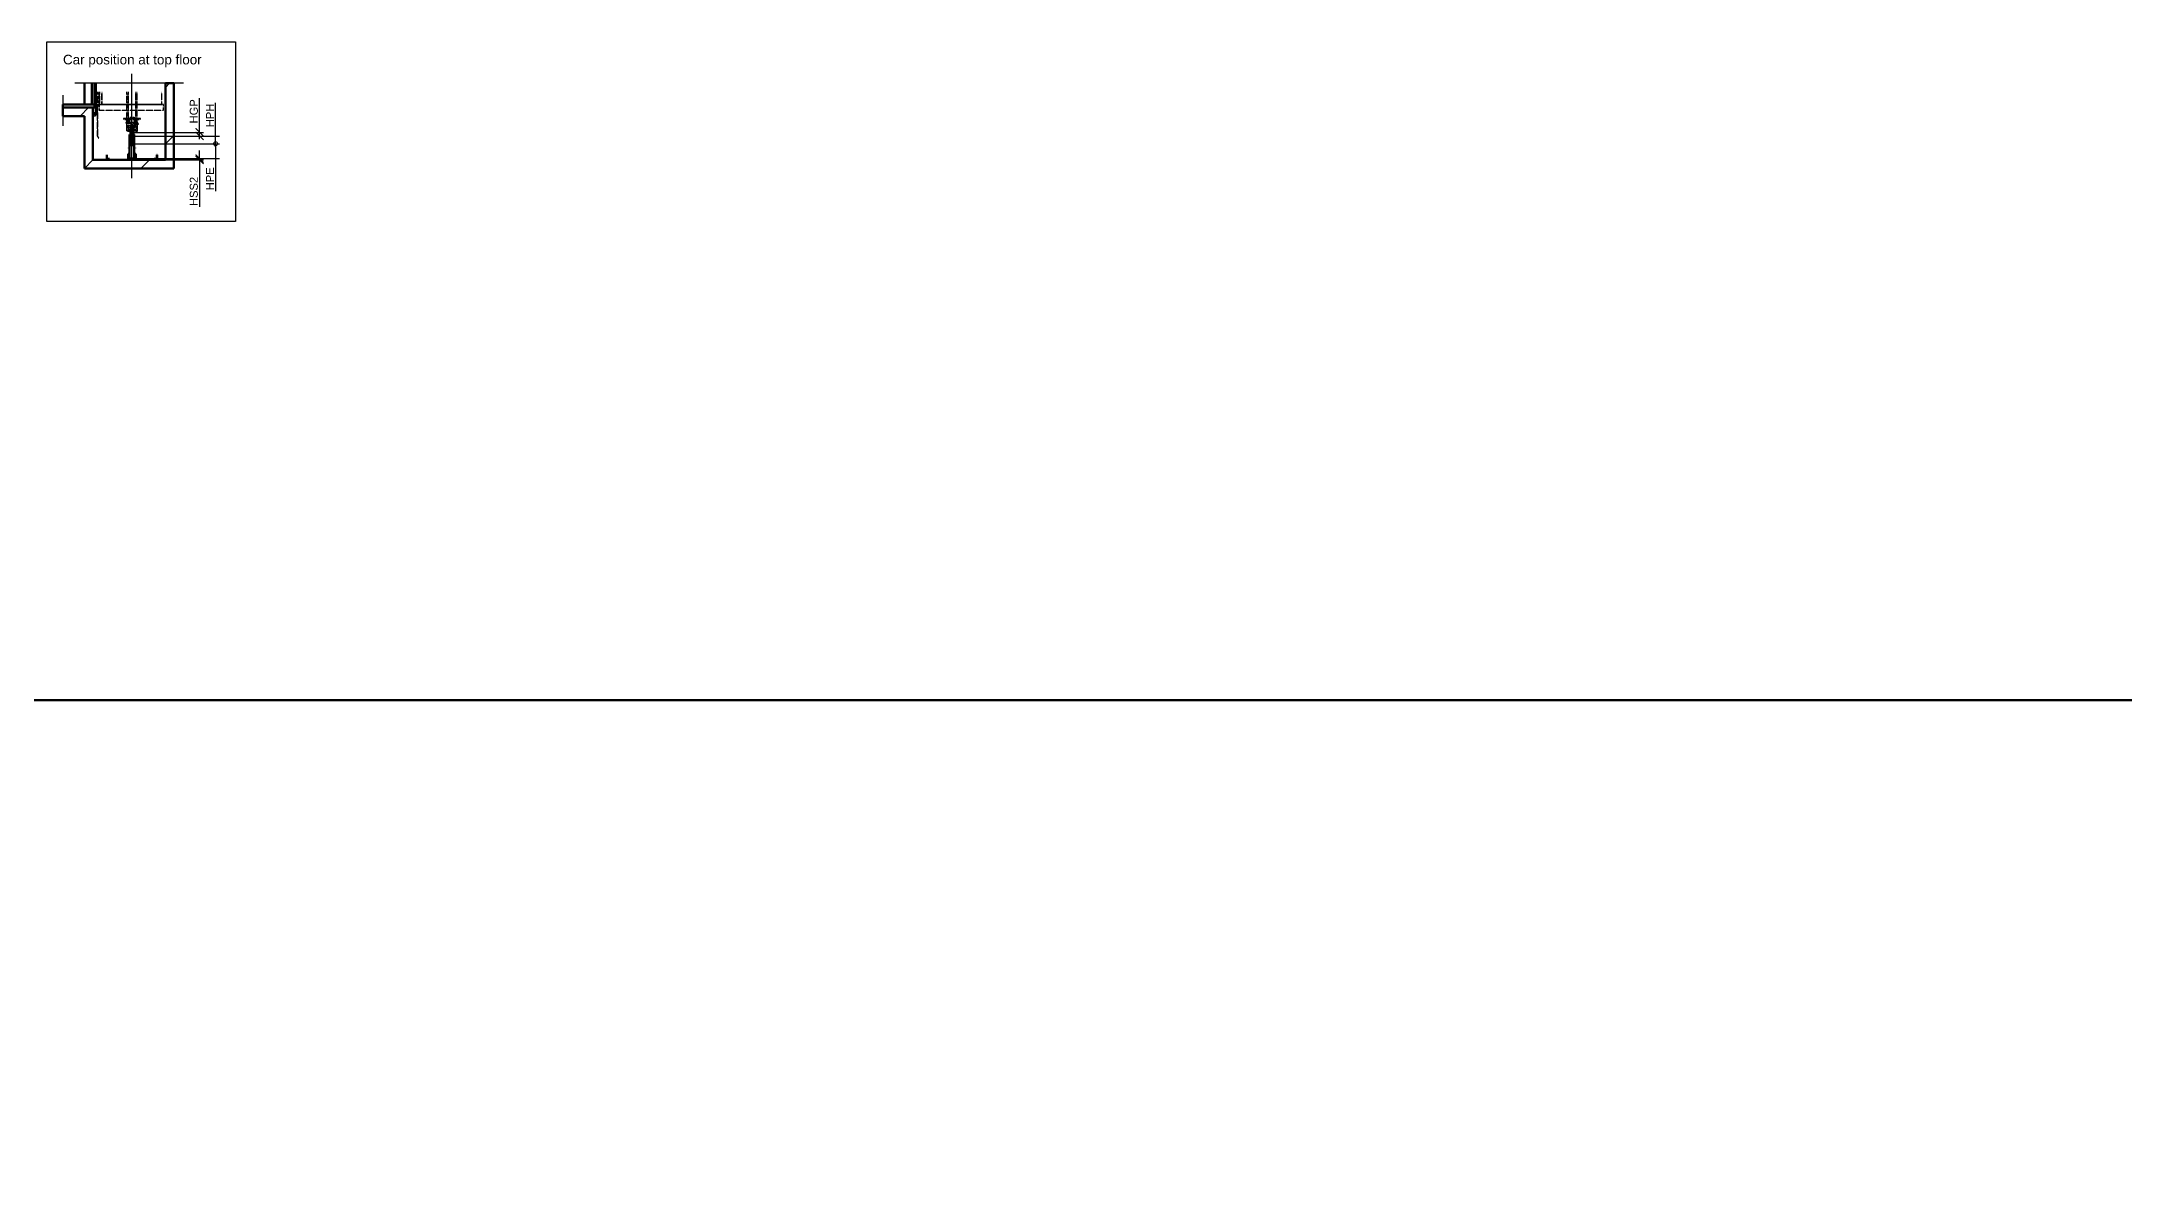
# Model space of a CAD drawing. Header units: millimetres. Extents: x -2854 to 202754, y -48725 to 27067.
# Drawn here: x 100816 to 149613, y -22409 to 3907 of the extents above; entities that cross this region are included whole.
import ezdxf

# ---------------------------------------------------------------- set-up
doc = ezdxf.new("R2010")
doc.units = ezdxf.units.MM
doc.linetypes.add('AM_ISO02W050', pattern=[7.5, 6, -1.5])
doc.linetypes.add('AM_ISO08W050', pattern=[18, 12, -1.5, 3, -1.5])
for name, color, linetype, lineweight in [('AM_0', 7, 'Continuous', 50), ('AM_8', 1, 'Continuous', 25), ('LDBuffer-AM_0', 7, 'Continuous', 50), ('LDCar-AM_0', 7, 'Continuous', 50), ('LDCar-AM_3', 6, 'AM_ISO02W050', 25), ('LDCar-AM_4', 3, 'Continuous', 25), ('LDShaft-AM_0', 7, 'Continuous', 50), ('LDShaft-AM_4', 3, 'Continuous', 25), ('LDShaft-AM_5', 3, 'Continuous', 25), ('LDShaft-AM_7', 4, 'AM_ISO08W050', 25)]:
    doc.layers.add(name, color=color, linetype=linetype, lineweight=lineweight)
doc.layers.add('AM_VIEWS', color=1, linetype='Continuous', lineweight=25, plot=False)
doc.styles.add('LD', font='ARIALUNI.ttf')
doc.dimstyles.new('LIFT', dxfattribs={"dimtxt": 2.5, "dimasz": 2.5, "dimexe": 1.25, "dimexo": 0, "dimgap": 0.5, "dimtad": 1, "dimdec": 0, "dimzin": 1, "dimdsep": 46, "dimtxsty": 'LD', "dimblk": 'ARCHTICK', "dimcen": 0, "dimdle": 1, "dimclrd": 3, "dimclre": 3, "dimclrt": 4, "dimadec": 0, "dimazin": 0, "dimtp": 0.1, "dimtm": 0.1, "dimtfac": 0.71, "dimtdec": 0, "dimtix": 1, "dimtmove": 0, "dimatfit": 3, "dimfxl": 1, "dimtolj": 1, "dimarcsym": 0})

# ---------------------------------------------------------------- blocks, each defined once
blk = doc.blocks.new('LD_20260610085845_00000231')
at = {"layer": 'LDShaft-AM_0'}
for p, q in [((-200, 1795), (-200, 1295)), ((1700, 1795), (1700, 0)), ((1900, 1795), (1700, 1795)), ((1900, 0), (1900, 1795)), ((-700, 1225), (-700, 1025)), ((-200, 1225), (-700, 1225)), ((-700, 1025), (-200, 1025)), ((0, 1225), (-200, 1225)), ((-200, 1025), (-200, -200)), ((0, 0), (0, 1225)), ((-200, -200), (0, -200)), ((1700, 0), (0, 0)), ((0, -200), (1900, -200)), ((1900, -200), (1900, 0))]:
    blk.add_line(p, q, dxfattribs=at)
blk = doc.blocks.new('LD_20260610085845_00000233')
at = {"layer": 'LDShaft-AM_4'}
blk.add_line((-700, 225), (-700, -495), dxfattribs=at)
blk = doc.blocks.new('LD_20260610085845_00000234')
at = {"layer": 'LDShaft-AM_0'}
for p, q in [((0, -22.5), (0, -151)), ((0, -151), (71, -151)), ((71, -1), (35, -1)), ((71, -5), (35, -5)), ((35, -5), (71, -5)), ((71, -5), (71, -1)), ((71, -151), (71, -5))]:
    blk.add_line(p, q, dxfattribs=at)
blk = doc.blocks.new('LD_20260610085845_00000235')
at = {"layer": 'LDCar-AM_0'}
for p, q in [((0, 500), (0, 0)), ((3, 500), (3, 0)), ((60, 0), (60, 500)), ((66, 500), (66, 5)), ((95, 5), (95, 500)), ((0, 0), (3, 0)), ((3, 0), (60, 0)), ((60, 0), (60, -48)), ((100, 0), (60, 0)), ((66, 5), (95, 5)), ((100, -48), (100, 0)), ((60, -48), (100, -48)), ((97, -210), (67, -259)), ((67, -259), (70, -261)), ((70, -261), (100, -212)), ((97, -48), (97, -210)), ((100, -48), (97, -48)), ((100, -212), (97, -210)), ((97, -210), (100, -210)), ((100, -210), (100, -48))]:
    blk.add_line(p, q, dxfattribs=at)
blk = doc.blocks.new('LD_20260610085845_00000236')
at = {"layer": 'LDShaft-AM_0'}
for p, q in [((-700, 0), (-700, -70)), ((-200, 0), (-700, 0)), ((-80, 0), (-200, 0)), ((0, 0), (-80, 0)), ((35, 0), (0, 0)), ((35, -70), (35, 0)), ((-700, -70), (-200, -70)), ((-200, -70), (-80, -70)), ((-80, -70), (0, -70)), ((0, -70), (35, -70))]:
    blk.add_line(p, q, dxfattribs=at)
blk = doc.blocks.new('LD_20260610085845_00000237')
at = {"layer": 'LDShaft-AM_7'}
blk.add_line((0, -19795), (0, -17350), dxfattribs=at)
blk = doc.blocks.new('LD_20260610085845_0000023A')
at = {"layer": 'LDBuffer-AM_0'}
for p, q in [((-56, 140), (-90, 140)), ((-90, 140), (-90, 5)), ((-90, 5), (-75, 5)), ((-75, 5), (-90, 5)), ((-90, 5), (-90, 4)), ((-56, 115), (-85, 115)), ((-85, 115), (-85, 5)), ((-75, 285), (-75, 279)), ((-56, 285), (-75, 285)), ((-75, 279), (-56, 279)), ((-75, 6), (-75, 4)), ((-17.5, 6), (-75, 6)), ((75, 6), (17.5, 6)), ((75, 285), (56, 285)), ((56, 279), (75, 279)), ((90, 140), (56, 140)), ((85, 115), (56, 115)), ((75, 279), (75, 285)), ((75, 4), (75, 6)), ((75, 5), (90, 5)), ((90, 5), (75, 5)), ((85, 5), (85, 115)), ((90, 5), (90, 140)), ((90, 4), (90, 5))]:
    blk.add_line(p, q, dxfattribs=at)
blk = doc.blocks.new('LD_20260610085845_0000023B')
at = {"layer": 'LDBuffer-AM_0'}
for p, q in [((-52, 593), (-56, 593)), ((-56, 593), (-56, 343)), ((-40, 593), (-52, 593)), ((-21, 593), (-40, 593)), ((-28, 811), (-30, 811)), ((-30, 811), (-30, 801)), ((-30, 801), (-28, 801)), ((-21, 811), (-28, 811)), ((-28, 801), (-21, 801)), ((-21, 801), (-22, 801)), ((-22, 801), (-22, 593)), ((-21, 630), (-22, 630)), ((-22, 630), (-22, 629)), ((-22, 629), (-21, 629)), ((-22, 593), (-21, 593)), ((-11, 811), (-21, 811)), ((-16, 801), (-21, 801)), ((-21, 801), (-11, 801)), ((-16, 630), (-21, 630)), ((-21, 629), (-16, 629)), ((0, 593), (-21, 593)), ((-21, 593), (-16, 593)), ((-9, 801), (-16, 801)), ((-9, 630), (-16, 630)), ((-16, 629), (-9, 629)), ((-16, 593), (-9, 593)), ((0, 811), (-11, 811)), ((-11, 801), (0, 801)), ((0, 801), (-9, 801)), ((0, 630), (-9, 630)), ((-9, 629), (0, 629)), ((-9, 593), (0, 593)), ((11, 811), (0, 811)), ((9, 801), (0, 801)), ((0, 801), (11, 801)), ((9, 630), (0, 630)), ((0, 629), (9, 629)), ((21, 593), (0, 593)), ((0, 593), (9, 593)), ((16, 801), (9, 801)), ((16, 630), (9, 630)), ((9, 629), (16, 629)), ((9, 593), (16, 593)), ((21, 811), (11, 811)), ((11, 801), (21, 801)), ((21, 801), (16, 801)), ((21, 630), (16, 630)), ((16, 629), (21, 629)), ((16, 593), (21, 593)), ((28, 811), (21, 811)), ((22, 801), (21, 801)), ((21, 801), (28, 801)), ((22, 630), (21, 630)), ((21, 629), (22, 629)), ((40, 593), (21, 593)), ((21, 593), (22, 593)), ((22, 593), (22, 801)), ((22, 629), (22, 630)), ((30, 811), (28, 811)), ((28, 801), (30, 801)), ((30, 801), (30, 811)), ((52, 593), (40, 593)), ((56, 593), (52, 593)), ((56, 343), (56, 593))]:
    blk.add_line(p, q, dxfattribs=at)
blk = doc.blocks.new('LD_20260610085845_0000023E')
at = {"layer": 'LDCar-AM_3'}
for p, q in [((-810, 0), (-810, -30)), ((-765, 0), (-810, 0)), ((-808, 300), (-808, 5)), ((-808, 300), (-808, 5)), ((-808, 5), (-768, 5)), ((-808, 5), (-768, 5)), ((-768, 5), (-768, 300)), ((-768, 5), (-768, 300)), ((-766, 300), (-766, 4)), ((-766, 300), (-766, 4)), ((-702, 4), (-766, 4)), ((-766, 4), (-766, 0)), ((-766, 4), (-762, 4)), ((-766, 4), (-700, 4)), ((-766, 0), (-702, 0)), ((741, 0), (-765, 0)), ((-765, 0), (-765, -34)), ((-765, -30), (-765, 0)), ((-762, 4), (-762, 300)), ((-762, 300), (-762, 4)), ((-762, 4), (-703, 4)), ((-703, 4), (-703, 300)), ((-702, 0), (-702, 4)), ((702, 4), (-702, 4)), ((-702, 4), (-702, 0)), ((-702, 0), (702, 0)), ((-700, 4), (-700, 300)), ((-700, 4), (700, 4)), ((-126, 300), (-126, -431)), ((-90, -431), (-90, 300)), ((-90, 300), (-90, -431)), ((90, 300), (90, -431)), ((90, -431), (90, 300)), ((126, -431), (126, 300)), ((700, 4), (700, 300)), ((702, 0), (702, 4)), ((741, -34), (741, 0)), ((-810, -30), (-810, -735)), ((-807, -30), (-810, -30)), ((-810, -30), (-765, -30)), ((-807, -735), (-807, -30)), ((-765, -34), (-765, -114)), ((-765, -114), (-765, -129)), ((-765, -129), (741, -129)), ((-200, -326), (-200, -346)), ((200, -326), (-200, -326)), ((-200, -346), (200, -346)), ((140, -416), (-140, -416)), ((-140, -416), (-140, -431)), ((-140, -431), (140, -431)), ((-120, -431), (-130, -431)), ((-130, -431), (-130, -618)), ((-126, -431), (-90, -431)), ((-120, -608), (-120, -431)), ((-82, -481), (-98, -481)), ((-98, -481), (-98, -581)), ((-90, -431), (-50, -431)), ((-82, -581), (-82, -481)), ((-82, -486), (-82, -488)), ((-27, -486), (-82, -486)), ((-82, -488), (-82, -492)), ((-50, -431), (-50, -291)), ((-50, -291), (50, -291)), ((-7, -481), (-27, -481)), ((-27, -481), (-27, -581)), ((-27, -488), (-27, -486)), ((-27, -492), (-27, -488)), ((-7, -581), (-7, -481)), ((39, -482), (22, -494)), ((59, -478), (39, -482)), ((50, -291), (50, -431)), ((50, -431), (90, -431)), ((80, -482), (59, -478)), ((117, -420), (61, -420)), ((61, -420), (61, -455)), ((61, -455), (117, -455)), ((76, -461), (62, -461)), ((62, -461), (62, -531)), ((76, -531), (76, -461)), ((97, -494), (80, -482)), ((90, -431), (126, -431)), ((121, -420), (117, -420)), ((117, -420), (117, -455)), ((117, -455), (117, -420)), ((117, -455), (121, -455)), ((130, -431), (120, -431)), ((120, -431), (120, -608)), ((121, -455), (121, -420)), ((130, -618), (130, -431)), ((140, -446), (138, -448)), ((138, -448), (138, -451)), ((138, -451), (138, -454)), ((138, -454), (140, -456)), ((140, -431), (140, -416)), ((142, -444), (140, -446)), ((140, -456), (142, -458)), ((145, -444), (142, -444)), ((142, -458), (145, -458)), ((148, -444), (145, -444)), ((145, -458), (148, -458)), ((150, -446), (148, -444)), ((148, -458), (150, -456)), ((152, -448), (150, -446)), ((150, -456), (152, -454)), ((152, -451), (152, -448)), ((152, -454), (152, -451)), ((200, -346), (200, -326)), ((741, -114), (741, -34)), ((741, -129), (741, -114)), ((-807, -734), (-810, -736)), ((-810, -735), (-807, -735)), ((-810, -736), (-780, -786)), ((-777, -784), (-807, -734)), ((-780, -786), (-777, -784)), ((-130, -618), (130, -618)), ((120, -608), (-120, -608)), ((-98, -581), (-82, -581)), ((-82, -492), (-82, -498)), ((-82, -498), (-82, -506)), ((-82, -506), (-82, -514)), ((-82, -514), (-82, -520)), ((-82, -520), (-82, -524)), ((-82, -524), (-82, -526)), ((-82, -526), (-27, -526)), ((-76, -536), (-76, -538)), ((-34, -536), (-76, -536)), ((-76, -538), (-76, -542)), ((-76, -542), (-76, -548)), ((-76, -548), (-76, -556)), ((-76, -556), (-76, -564)), ((-76, -564), (-76, -570)), ((-76, -570), (-76, -574)), ((-76, -574), (-76, -576)), ((-76, -576), (-34, -576)), ((-20, -618), (-52, -618)), ((-52, -618), (-52, -720)), ((52, -618), (-52, -618)), ((-52, -618), (-52, -720)), ((-52, -720), (-20, -720)), ((-52, -720), (52, -720)), ((-34, -538), (-34, -536)), ((-34, -542), (-34, -538)), ((-34, -548), (-34, -542)), ((-34, -556), (-34, -548)), ((-34, -564), (-34, -556)), ((-34, -570), (-34, -564)), ((-34, -574), (-34, -570)), ((-34, -576), (-34, -574)), ((-27, -498), (-27, -492)), ((-27, -506), (-27, -498)), ((-27, -514), (-27, -506)), ((-27, -520), (-27, -514)), ((-27, -524), (-27, -520)), ((-27, -526), (-27, -524)), ((-27, -581), (-7, -581)), ((-15, -618), (-20, -618)), ((-20, -618), (-20, -720)), ((-20, -720), (-20, -618)), ((-20, -720), (-15, -720)), ((15, -618), (-15, -618)), ((-15, -618), (-15, -720)), ((-6, -618), (-15, -618)), ((-6, -618), (-15, -618)), ((-15, -618), (-15, -720)), ((-15, -720), (15, -720)), ((-15, -720), (-6, -720)), ((-15, -720), (-6, -720)), ((-6, -720), (-6, -618)), ((-6, -720), (-6, -618)), ((15, -618), (6, -618)), ((6, -618), (6, -720)), ((6, -618), (6, -720)), ((15, -618), (6, -618)), ((6, -720), (15, -720)), ((6, -720), (15, -720)), ((11, -511), (7, -531)), ((7, -531), (11, -551)), ((22, -494), (11, -511)), ((11, -551), (22, -568)), ((15, -720), (15, -618)), ((20, -618), (15, -618)), ((15, -720), (15, -618)), ((15, -720), (20, -720)), ((52, -618), (20, -618)), ((20, -618), (20, -720)), ((20, -720), (20, -618)), ((20, -720), (52, -720)), ((22, -568), (39, -580)), ((40, -523), (38, -531)), ((38, -531), (40, -539)), ((39, -580), (59, -584)), ((44, -517), (40, -523)), ((40, -539), (44, -545)), ((51, -513), (44, -517)), ((44, -545), (51, -549)), ((58, -511), (51, -513)), ((51, -549), (58, -551)), ((52, -720), (52, -618)), ((52, -720), (52, -618)), ((66, -513), (58, -511)), ((58, -551), (66, -549)), ((59, -584), (80, -580)), ((62, -531), (76, -531)), ((73, -517), (66, -513)), ((66, -549), (73, -545)), ((77, -523), (73, -517)), ((73, -545), (77, -539)), ((78, -531), (77, -523)), ((77, -539), (78, -531)), ((80, -580), (97, -568)), ((108, -511), (97, -494)), ((97, -568), (108, -551)), ((112, -531), (108, -511)), ((108, -551), (112, -531))]:
    blk.add_line(p, q, dxfattribs=at)
blk = doc.blocks.new('LD_20260610085845_00000241')
at = {"layer": 'LDBuffer-AM_0'}
for p, q in [((-585, 120), (-589, 120)), ((-589, 120), (-589, 0)), ((-589, 0), (589, 0)), ((-588, 120), (-588, 0)), ((-585, 120), (-588, 120)), ((-588, 0), (-518, 0)), ((-585, 4), (-585, 120)), ((-585, 3), (-585, 120)), ((-585, 27), (-585, 4)), ((-525, 27), (-585, 27)), ((-585, 27), (-585, 4)), ((-525, 27), (-585, 27)), ((585, 4), (-585, 4)), ((-518, 3), (-585, 3)), ((-525, 4), (-525, 27)), ((-525, 4), (-525, 27)), ((-518, 0), (-518, 3)), ((-75, 35), (-75, 29)), ((75, 35), (-75, 35)), ((-75, 29), (75, 29)), ((45, 29), (-45, 29)), ((-45, 29), (-45, 6)), ((-45, 6), (45, 6)), ((-17.5, 6), (-17.5, 0)), ((17.5, 6), (-17.5, 6)), ((-17.5, 0), (17.5, 0)), ((17.5, 0), (17.5, 6)), ((45, 6), (45, 29)), ((75, 29), (75, 35)), ((585, 3), (518, 3)), ((518, 3), (518, 0)), ((518, 0), (588, 0)), ((525, 27), (525, 4)), ((585, 27), (525, 27)), ((525, 27), (525, 4)), ((585, 27), (525, 27)), ((588, 120), (585, 120)), ((585, 120), (585, 3)), ((589, 120), (585, 120)), ((585, 120), (585, 4)), ((585, 4), (585, 27)), ((585, 4), (585, 27)), ((588, 0), (588, 120)), ((589, 0), (589, 120))]:
    blk.add_line(p, q, dxfattribs=at)
blk = doc.blocks.new('LD_20260610085845_00000242')
at = {"layer": 'LDBuffer-AM_0'}
for p, q in [((-28, 561), (-30, 561)), ((-30, 561), (-30, 551)), ((-30, 551), (-28, 551)), ((-21, 561), (-28, 561)), ((-28, 551), (-21, 551)), ((-21, 551), (-22, 551)), ((-22, 551), (-22, 343)), ((-11, 561), (-21, 561)), ((-16, 551), (-21, 551)), ((-21, 551), (-11, 551)), ((-9, 551), (-16, 551)), ((0, 561), (-11, 561)), ((-11, 551), (0, 551)), ((0, 551), (-9, 551)), ((11, 561), (0, 561)), ((9, 551), (0, 551)), ((0, 551), (11, 551)), ((16, 551), (9, 551)), ((21, 561), (11, 561)), ((11, 551), (21, 551)), ((21, 551), (16, 551)), ((28, 561), (21, 561)), ((22, 551), (21, 551)), ((21, 551), (28, 551)), ((22, 343), (22, 551)), ((30, 561), (28, 561)), ((28, 551), (30, 551)), ((30, 551), (30, 561)), ((-52, 343), (-56, 343)), ((-56, 343), (-56, 35)), ((-56, 35), (-52, 35)), ((-40, 343), (-52, 343)), ((-52, 35), (-40, 35)), ((-21, 343), (-40, 343)), ((-40, 35), (-21, 35)), ((-21, 380), (-22, 380)), ((-22, 380), (-22, 379)), ((-22, 379), (-21, 379)), ((-22, 343), (-21, 343)), ((-16, 380), (-21, 380)), ((-21, 379), (-16, 379)), ((0, 343), (-21, 343)), ((-21, 343), (-16, 343)), ((-21, 35), (0, 35)), ((-9, 380), (-16, 380)), ((-16, 379), (-9, 379)), ((-16, 343), (-9, 343)), ((0, 380), (-9, 380)), ((-9, 379), (0, 379)), ((-9, 343), (0, 343)), ((9, 380), (0, 380)), ((0, 379), (9, 379)), ((21, 343), (0, 343)), ((0, 343), (9, 343)), ((0, 35), (21, 35)), ((16, 380), (9, 380)), ((9, 379), (16, 379)), ((9, 343), (16, 343)), ((21, 380), (16, 380)), ((16, 379), (21, 379)), ((16, 343), (21, 343)), ((22, 380), (21, 380)), ((21, 379), (22, 379)), ((40, 343), (21, 343)), ((21, 343), (22, 343)), ((21, 35), (40, 35)), ((22, 379), (22, 380)), ((52, 343), (40, 343)), ((40, 35), (52, 35)), ((56, 343), (52, 343)), ((52, 35), (56, 35)), ((56, 35), (56, 343))]:
    blk.add_line(p, q, dxfattribs=at)
blk = doc.blocks.new('LD_20260610085845_00000244')
at = {"layer": 'AM_8'}
for p, q in [((1700, 1700), (1795, 1795)), ((-301, 1025), (-101, 1225)), ((1700, 374), (1900, 574)), ((-200, -200), (0, 0)), ((1126, -200), (1326, 0))]:
    blk.add_line(p, q, dxfattribs=at)
blk = doc.blocks.new('_DotSmall')
at = {"color": 0, "linetype": 'ByBlock', "const_width": 0.5}
blk.add_lwpolyline([(-0.0625, 0, 1), (0.0625, 0, 1)], format="xyb", close=True, dxfattribs=at)
blk = doc.blocks.new('*D2890')
at = {"layer": 'Defpoints', "color": 0, "transparency": 16777216}
for p in [(102931, 1517), (104891, 1517), (102931, 1172)]:
    blk.add_point(p, dxfattribs=at)
at = {"layer": 'LDShaft-AM_5', "color": 3, "lineweight": -2, "transparency": 16777216}
for p, q in [((102931, 1517), (104985, 1517)), ((104891, 1517), (104891, 1097)), ((102931, 1172), (104985, 1172)), ((104891, 1172), (104891, 406))]:
    blk.add_line(p, q, dxfattribs=at)
at = {"layer": 'LDShaft-AM_5', "color": 3, "lineweight": -2, "transparency": 16777216, "xscale": 187.5, "yscale": 187.5, "zscale": 187.5, "rotation": 90}
blk.add_blockref('_DotSmall', (104891, 1517), dxfattribs=at)
at = {"layer": 'LDShaft-AM_5', "color": 4, "transparency": 16777216, "insert": (104760, 695), "char_height": 187.5, "attachment_point": 5, "rotation": 90, "style": 'LD'}
blk.add_mtext('\\A1;HPE', dxfattribs=at)
blk = doc.blocks.new('_ArchTick')
at = {"color": 0, "linetype": 'ByBlock', "const_width": 0.15}
blk.add_lwpolyline([(-0.5, -0.5), (0.5, 0.5)], dxfattribs=at)
blk = doc.blocks.new('_NONE')
blk = doc.blocks.new('*D2891')
at = {"layer": 'Defpoints', "color": 0, "transparency": 16777216}
for p in [(102931, 1783), (102931, 1698), (104516, 1783)]:
    blk.add_point(p, dxfattribs=at)
at = {"layer": 'LDShaft-AM_5', "color": 3, "lineweight": -2, "transparency": 16777216}
for p, q in [((104516, 1783), (104516, 2581)), ((102931, 1783), (104610, 1783)), ((102931, 1698), (104610, 1698)), ((104516, 1623), (104516, 1783))]:
    blk.add_line(p, q, dxfattribs=at)
at = {"layer": 'LDShaft-AM_5', "color": 3, "lineweight": -2, "transparency": 16777216, "xscale": 187.5, "yscale": 187.5, "zscale": 187.5}
for p, rotation in [((104516, 1783), 90), ((104516, 1698), 270)]:
    blk.add_blockref('_ArchTick', p, dxfattribs=dict(at, rotation=rotation))
at = {"layer": 'LDShaft-AM_5', "color": 4, "transparency": 16777216, "insert": (104382, 2276), "char_height": 187.5, "attachment_point": 5, "rotation": 90, "style": 'LD'}
blk.add_mtext('\\A1;HGP', dxfattribs=at)
blk = doc.blocks.new('*D2892')
at = {"layer": 'Defpoints', "color": 0, "transparency": 16777216}
for p in [(102931, 1172), (102931, 1137), (104516, 1172)]:
    blk.add_point(p, dxfattribs=at)
at = {"layer": 'LDShaft-AM_5', "color": 3, "lineweight": -2, "transparency": 16777216}
for p, q in [((102931, 1172), (104610, 1172)), ((102931, 1137), (104610, 1137)), ((104516, 1172), (104516, 1360)), ((104516, 1172), (104516, 1137)), ((104516, 1137), (104516, 37))]:
    blk.add_line(p, q, dxfattribs=at)
at = {"layer": 'LDShaft-AM_5', "color": 3, "lineweight": -2, "transparency": 16777216, "xscale": 187.5, "yscale": 187.5, "zscale": 187.5}
for p, rotation in [((104516, 1172), 270), ((104516, 1137), 90)]:
    blk.add_blockref('_ArchTick', p, dxfattribs=dict(at, rotation=rotation))
at = {"layer": 'LDShaft-AM_5', "color": 4, "transparency": 16777216, "insert": (104382, 400), "char_height": 187.5, "attachment_point": 5, "rotation": 90, "style": 'LD'}
blk.add_mtext('\\A1;HSS2', dxfattribs=at)
blk = doc.blocks.new('*D2893')
at = {"layer": 'Defpoints', "color": 0, "transparency": 16777216}
for p in [(102931, 1698), (102931, 1517), (104891, 1698)]:
    blk.add_point(p, dxfattribs=at)
at = {"layer": 'LDShaft-AM_5', "color": 3, "lineweight": -2, "transparency": 16777216}
for p, q in [((104891, 1698), (104891, 2472)), ((102931, 1698), (104985, 1698)), ((102931, 1517), (104985, 1517)), ((104891, 1442), (104891, 1698))]:
    blk.add_line(p, q, dxfattribs=at)
at = {"layer": 'LDShaft-AM_5', "color": 3, "lineweight": -2, "transparency": 16777216, "xscale": 187.5, "yscale": 187.5, "zscale": 187.5, "rotation": 270}
blk.add_blockref('_DotSmall', (104891, 1517), dxfattribs=at)
at = {"layer": 'LDShaft-AM_5', "color": 4, "transparency": 16777216, "insert": (104760, 2179), "char_height": 187.5, "attachment_point": 5, "rotation": 90, "style": 'LD'}
blk.add_mtext('\\A1;HPH', dxfattribs=at)
blk = doc.blocks.new('LD_20260610085845_00000246')
at = {"layer": 'LDCar-AM_4'}
blk.add_line((2125, 1795), (-425, 1795), dxfattribs=at)

msp = doc.modelspace()

# ---------------------------------------------------------------- linework, layer by layer
at = {"layer": 'AM_0'}
msp.add_lwpolyline([(-2854.2, -11515), (202753.5, -11515), (202753.5, -48725.1), (-2854.2, -48725.1)], close=True, dxfattribs=at)
at = {"layer": 'AM_VIEWS'}
msp.add_lwpolyline([(100941.2, 3907.3), (105359.9, 3907.3), (105359.9, -300.4), (100941.2, -300.4)], close=True, dxfattribs=at)

# ---------------------------------------------------------------- block references
for name, p in [('LD_20260610085845_00000231', (102016.2, 1137.3)), ('LD_20260610085845_00000246', (102016.2, 1137.3)), ('LD_20260610085845_00000244', (102016.2, 1137.3)), ('LD_20260610085845_00000235', (101991.2, 2432.3)), ('LD_20260610085845_00000237', (102931.2, 20507.3)), ('LD_20260610085845_00000233', (102016.2, 2432.3)), ('LD_20260610085845_0000023E', (102931.2, 2432.3)), ('LD_20260610085845_00000236', (102016.2, 2432.3)), ('LD_20260610085845_00000234', (102016.2, 2384.8)), ('LD_20260610085845_0000023B', (102931.2, 1137.3)), ('LD_20260610085845_00000242', (102931.2, 1137.3)), ('LD_20260610085845_00000241', (102931.2, 1137.3)), ('LD_20260610085845_0000023A', (102931.2, 1137.3))]:
    msp.add_blockref(name, p)

# ---------------------------------------------------------------- texts
at = {"layer": 'LDShaft-AM_0', "insert": (101316.2, 3307.3), "char_height": 225, "attachment_point": 7, "style": 'LD'}
msp.add_mtext('\\fArial Unicode MS|b0|i0;\\l\\C256;Car position at top floor', dxfattribs=at)

# ---------------------------------------------------------------- dimensions: what is measured, and where the dimension line sits
at = {"layer": 'LDShaft-AM_5'}
for base, p1, p2, text, override, picture, middle in [((104516.2, 1783.3), (102931.2, 1698.3), (102931.2, 1783.3), 'HGP', {"dimscale": 75, "dimtxt": 2.5, "dimjust": 2, "dimblk1": 'NONE', "dimblk2": 'NONE', "dimtix": 0}, '*D2891', (104381.7, 2275.9)), ((104891.2, 1698.3), (102931.2, 1517.3), (102931.2, 1698.3), 'HPH', {"dimscale": 75, "dimtxt": 2.5, "dimjust": 2, "dimblk1": 'DOTSMALL', "dimblk2": 'NONE', "dimsah": 1, "dimtix": 0}, '*D2893', (104759.9, 2178.9)), ((104891.2, 1517.3), (102931.2, 1172.3), (102931.2, 1517.3), 'HPE', {"dimscale": 75, "dimtxt": 2.5, "dimjust": 1, "dimblk1": 'NONE', "dimblk2": 'DOTSMALL', "dimsah": 1, "dimtix": 0}, '*D2890', (104759.9, 695.5)), ((104516.2, 1172.3), (102931.2, 1137.3), (102931.2, 1172.3), 'HSS2', {"dimscale": 75, "dimtxt": 2.5, "dimjust": 1, "dimtix": 0}, '*D2892', (104381.7, 399.9))]:
    dim = msp.add_linear_dim(base=base, p1=p1, p2=p2, angle=90, text=text, dimstyle='LIFT', override=override, dxfattribs=at)
    dim.commit()
    dim.dimension.update_dxf_attribs({"geometry": picture, "text_midpoint": middle})

doc.saveas('drawing.dxf')
